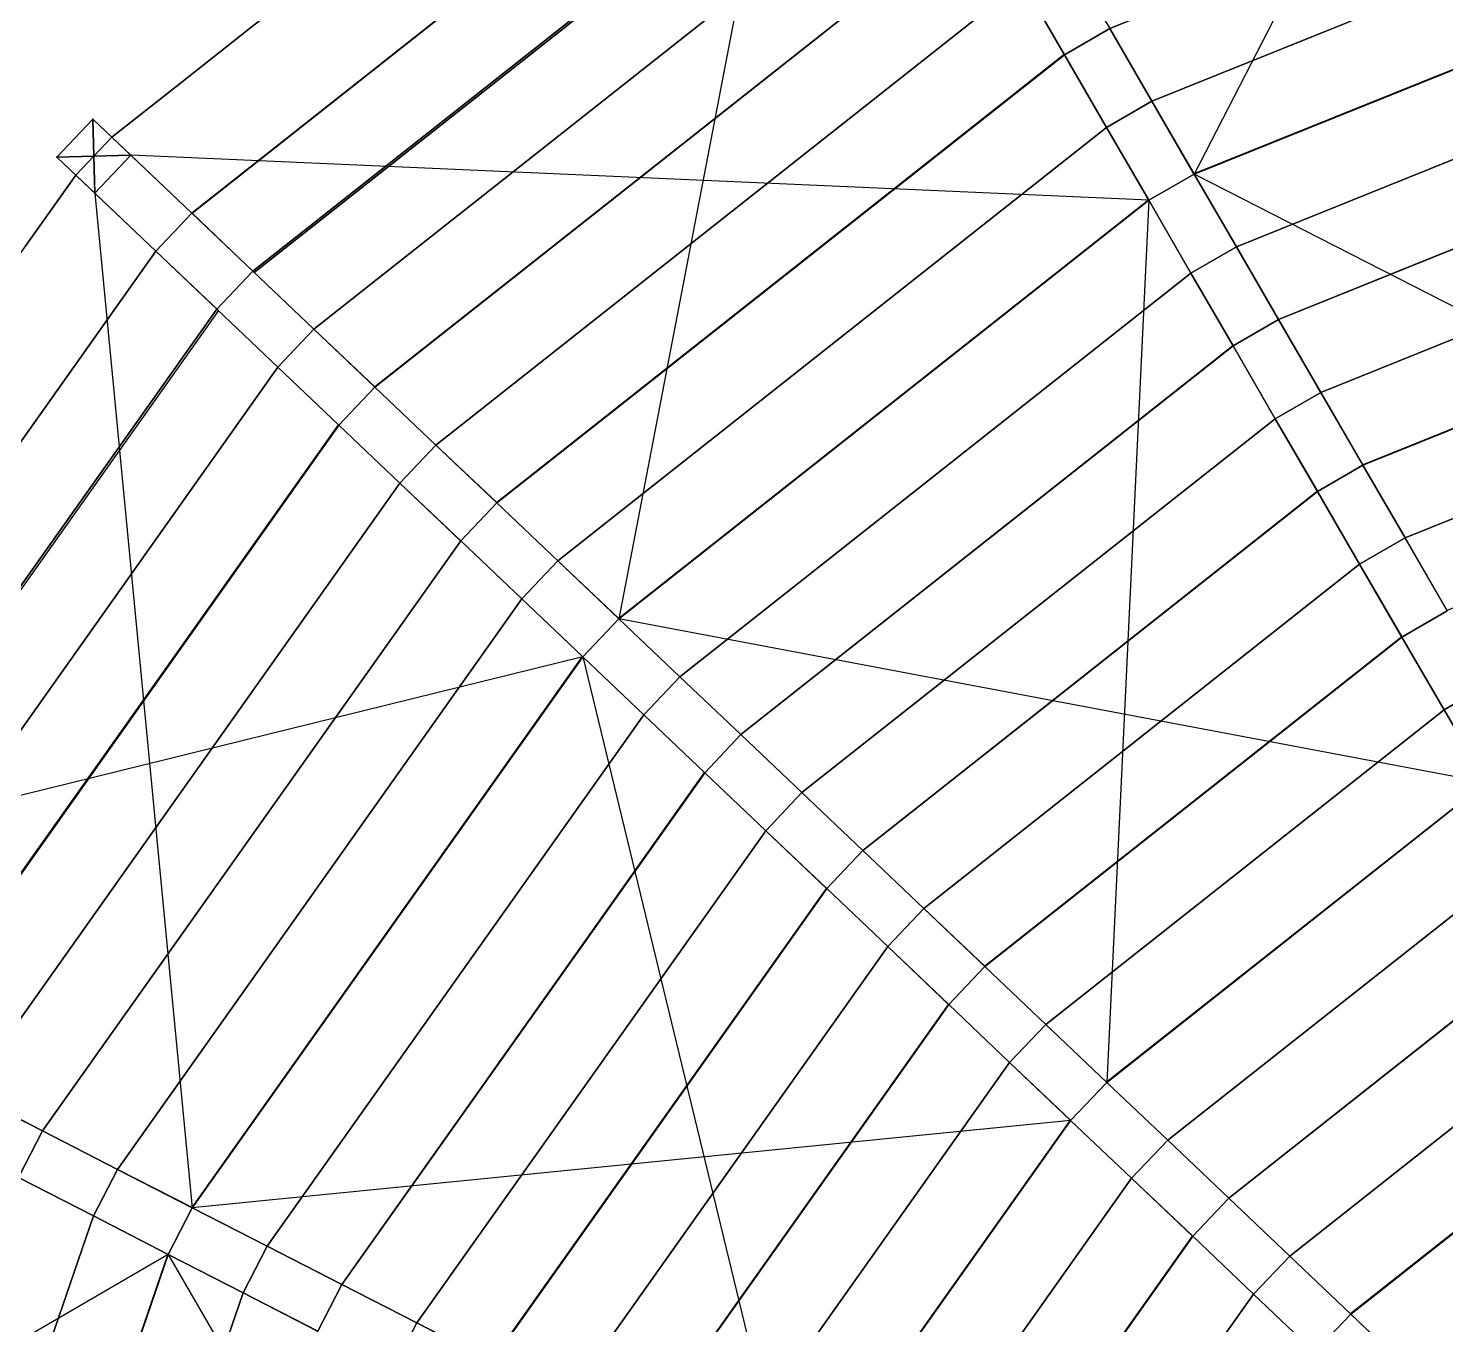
# Model space of a CAD drawing. Header units: millimetres. Extents: x -3890 to 2335, y 8273 to 14518.
# Drawn here: x -3088 to -1737, y 12417 to 13652 of the extents above; entities that cross this region are included whole.
import ezdxf

# ---------------------------------------------------------------- set-up
doc = ezdxf.new("R2010")
doc.units = ezdxf.units.MM
for name, color, linetype in [('FRAMES', 2, 'Continuous'), ('JOINTS', 2, 'Continuous'), ('SHELLS', 1, 'Continuous')]:
    doc.layers.add(name, color=color, linetype=linetype)

msp = doc.modelspace()

# ---------------------------------------------------------------- linework, layer by layer
at = {"layer": 'FRAMES'}
for p, q in [((-1532.4, 14375.9, 1200), (-1976.8, 13512.8, 1429.5)), ((-2341.7, 14042.4, 1200), (-2524.9, 13089.2, 1429.5)), ((-2261.3, 13903.8, 1383.1), (-2873.5, 13420.3, 1383.1)), ((-1418.1, 13908.8, 1497.8), (-2057.2, 13651.5, 1497.8)), ((-2180.8, 13765.1, 1442.3), (-2757.3, 13309.9, 1442.3)), ((-1380, 13753.1, 1549.5), (-1976.8, 13512.8, 1549.5)), ((-2097.4, 13720.8, 1350.5), (-2057.2, 13651.5, 1377.8)), ((-2097.4, 13720.8, 1470.5), (-2057.2, 13651.5, 1497.8)), ((-2097.4, 13720.8, 1470.5), (-2057.2, 13651.5, 1377.8)), ((-2877.2, 13651.1, 1320), (-2811.8, 13702.8, 1320)), ((-2811.8, 13702.8, 1200), (-2877.2, 13651.1, 1200)), ((-2811.8, 13702.8, 1320), (-2877.2, 13651.1, 1200)), ((-2140.6, 13695.8, 1350.5), (-2100.4, 13626.4, 1377.8)), ((-2140.6, 13695.8, 1470.5), (-2100.4, 13626.4, 1497.8)), ((-2100.4, 13626.4, 1377.8), (-2140.6, 13695.8, 1470.5)), ((-2942.5, 13599.5, 1320), (-2877.2, 13651.1, 1320)), ((-2877.2, 13651.1, 1200), (-2942.5, 13599.5, 1200)), ((-2877.2, 13651.1, 1200), (-2942.5, 13599.5, 1320)), ((-2877.2, 13651.1, 1320), (-2877.2, 13651.1, 1200)), ((-2057.2, 13651.5, 1377.8), (-2100.4, 13626.4, 1377.8)), ((-2100.4, 13626.4, 1497.8), (-2057.2, 13651.5, 1497.8)), ((-2057.2, 13651.5, 1377.8), (-2017, 13582.1, 1404.1)), ((-2057.2, 13651.5, 1497.8), (-2017, 13582.1, 1524.1)), ((-2057.2, 13651.5, 1497.8), (-2057.2, 13651.5, 1377.8)), ((-2057.2, 13651.5, 1377.8), (-2017, 13582.1, 1524.1)), ((-2100.4, 13626.4, 1497.8), (-2641.1, 13199.5, 1497.8)), ((-2100.4, 13626.4, 1377.8), (-2060.2, 13557.1, 1404.1)), ((-2100.4, 13626.4, 1497.8), (-2060.2, 13557.1, 1524.1)), ((-2100.4, 13626.4, 1377.8), (-2100.4, 13626.4, 1497.8)), ((-2060.2, 13557.1, 1524.1), (-2100.4, 13626.4, 1377.8)), ((-3007.9, 13547.9, 1320), (-2942.5, 13599.5, 1320)), ((-2942.5, 13599.5, 1200), (-3007.9, 13547.9, 1200)), ((-2942.5, 13599.5, 1320), (-3007.9, 13547.9, 1200)), ((-2942.5, 13599.5, 1320), (-2942.5, 13599.5, 1200)), ((-1341.9, 13597.4, 1597.7), (-1896.3, 13374.2, 1597.7)), ((-2017, 13582.1, 1404.1), (-2060.2, 13557.1, 1404.1)), ((-2060.2, 13557.1, 1524.1), (-2017, 13582.1, 1524.1)), ((-2017, 13582.1, 1404.1), (-1976.8, 13512.8, 1429.5)), ((-2017, 13582.1, 1524.1), (-1976.8, 13512.8, 1549.5)), ((-2017, 13582.1, 1524.1), (-2017, 13582.1, 1404.1)), ((-2017, 13582.1, 1524.1), (-1976.8, 13512.8, 1429.5)), ((-2931.7, 13475.5, 1352), (-3026, 13565.1, 1200)), ((-3007.9, 13547.9, 1200), (-3026, 13565.1, 1200)), ((-3026, 13565.1, 1200), (-3007.9, 13547.9, 1320)), ((-3007.9, 13547.9, 1320), (-3042.3, 13511.7, 1320)), ((-2989.8, 13530.7, 1200), (-3007.9, 13547.9, 1200)), ((-3007.9, 13547.9, 1320), (-2931.7, 13475.5, 1352)), ((-3007.9, 13547.9, 1200), (-3007.9, 13547.9, 1320)), ((-2060.2, 13557.1, 1404.1), (-2020, 13487.8, 1429.5)), ((-2060.2, 13557.1, 1524.1), (-2020, 13487.8, 1549.5)), ((-2060.2, 13557.1, 1404.1), (-2060.2, 13557.1, 1524.1)), ((-2020, 13487.8, 1429.5), (-2060.2, 13557.1, 1524.1)), ((-2966.1, 13439.3, 1352), (-3060.4, 13528.9, 1200)), ((-3042.3, 13511.7, 1200), (-3060.4, 13528.9, 1200)), ((-3060.4, 13528.9, 1200), (-3042.3, 13511.7, 1320)), ((-3025.1, 13529.8, 120), (-3025.1, 13529.8, 1200)), ((-2989.8, 13530.7, 1200), (-3024.2, 13494.5, 1200)), ((-2989.8, 13530.7, 1200), (-2931.7, 13475.5, 1232)), ((-2989.8, 13530.7, 1200), (-2931.7, 13475.5, 1352)), ((-2020, 13487.8, 1429.5), (-2989.8, 13530.7, 1200)), ((-3042.3, 13511.7, 1200), (-3090.5, 13443.7, 1200)), ((-3090.5, 13443.7, 1320), (-3042.3, 13511.7, 1320)), ((-3042.3, 13511.7, 1200), (-3090.5, 13443.7, 1320)), ((-3024.2, 13494.5, 1200), (-3042.3, 13511.7, 1200)), ((-3042.3, 13511.7, 1320), (-2966.1, 13439.3, 1352)), ((-3042.3, 13511.7, 1320), (-3042.3, 13511.7, 1200)), ((-1976.8, 13512.8, 1429.5), (-2020, 13487.8, 1429.5)), ((-2020, 13487.8, 1549.5), (-1976.8, 13512.8, 1549.5)), ((-1976.8, 13512.8, 1429.5), (-1936.5, 13443.5, 1454.1)), ((-1976.8, 13512.8, 1549.5), (-1936.5, 13443.5, 1574.1)), ((-1976.8, 13512.8, 1549.5), (-1976.8, 13512.8, 1429.5)), ((-1976.8, 13512.8, 1429.5), (-1936.5, 13443.5, 1574.1)), ((-1227.6, 13130.3, 1601.2), (-1976.8, 13512.8, 1429.5)), ((-3024.2, 13494.5, 1200), (-2966.1, 13439.3, 1232)), ((-3024.2, 13494.5, 1200), (-2966.1, 13439.3, 1352)), ((-3024.2, 13494.5, 1200), (-2931.4, 12528.1, 1429.5)), ((-2020, 13487.8, 1549.5), (-2524.9, 13089.2, 1549.5)), ((-2020, 13487.8, 1429.5), (-2059.9, 12647.6, 1601.2)), ((-2020, 13487.8, 1429.5), (-1979.8, 13418.5, 1454.1)), ((-2020, 13487.8, 1549.5), (-1979.8, 13418.5, 1574.1)), ((-2020, 13487.8, 1429.5), (-2020, 13487.8, 1549.5)), ((-1979.8, 13418.5, 1574.1), (-2020, 13487.8, 1429.5)), ((-2931.7, 13475.5, 1232), (-2966.1, 13439.3, 1232)), ((-2966.1, 13439.3, 1352), (-2931.7, 13475.5, 1352)), ((-2931.7, 13475.5, 1232), (-2873.5, 13420.3, 1263.1)), ((-2931.7, 13475.5, 1352), (-2873.5, 13420.3, 1383.1)), ((-2931.7, 13475.5, 1352), (-2931.7, 13475.5, 1232)), ((-2931.7, 13475.5, 1352), (-2873.5, 13420.3, 1263.1)), ((-2966.1, 13439.3, 1232), (-2908, 13384.1, 1263.1)), ((-2966.1, 13439.3, 1352), (-2908, 13384.1, 1383.1)), ((-2966.1, 13439.3, 1232), (-2966.1, 13439.3, 1352)), ((-2908, 13384.1, 1263.1), (-2966.1, 13439.3, 1352)), ((-1936.5, 13443.5, 1454.1), (-1979.8, 13418.5, 1454.1)), ((-1979.8, 13418.5, 1574.1), (-1936.5, 13443.5, 1574.1)), ((-1936.5, 13443.5, 1454.1), (-1896.3, 13374.2, 1477.7)), ((-1936.5, 13443.5, 1574.1), (-1896.3, 13374.2, 1597.7)), ((-1936.5, 13443.5, 1574.1), (-1936.5, 13443.5, 1454.1)), ((-1936.5, 13443.5, 1574.1), (-1896.3, 13374.2, 1477.7)), ((-1303.8, 13441.7, 1642.3), (-1815.9, 13235.5, 1642.3)), ((-2873.5, 13420.3, 1263.1), (-2908, 13384.1, 1263.1)), ((-2908, 13384.1, 1383.1), (-2873.5, 13420.3, 1383.1)), ((-2873.5, 13420.3, 1263.1), (-2815.4, 13365.1, 1293.2)), ((-2873.5, 13420.3, 1383.1), (-2815.4, 13365.1, 1413.2)), ((-2873.5, 13420.3, 1383.1), (-2873.5, 13420.3, 1263.1)), ((-2873.5, 13420.3, 1263.1), (-2815.4, 13365.1, 1413.2)), ((-1979.8, 13418.5, 1454.1), (-1939.6, 13349.1, 1477.7)), ((-1979.8, 13418.5, 1574.1), (-1939.6, 13349.1, 1597.7)), ((-1979.8, 13418.5, 1454.1), (-1979.8, 13418.5, 1574.1)), ((-1939.6, 13349.1, 1477.7), (-1979.8, 13418.5, 1574.1)), ((-2908, 13384.1, 1383.1), (-3359.2, 12747.7, 1383.1)), ((-2908, 13384.1, 1263.1), (-2849.9, 13328.9, 1293.2)), ((-2908, 13384.1, 1383.1), (-2849.9, 13328.9, 1413.2)), ((-2908, 13384.1, 1263.1), (-2908, 13384.1, 1383.1)), ((-2849.9, 13328.9, 1413.2), (-2908, 13384.1, 1263.1)), ((-1896.3, 13374.2, 1477.7), (-1939.6, 13349.1, 1477.7)), ((-1939.6, 13349.1, 1597.7), (-1896.3, 13374.2, 1597.7)), ((-1896.3, 13374.2, 1477.7), (-1856.1, 13304.8, 1500.4)), ((-1896.3, 13374.2, 1597.7), (-1856.1, 13304.8, 1620.4)), ((-1896.3, 13374.2, 1597.7), (-1896.3, 13374.2, 1477.7)), ((-1896.3, 13374.2, 1477.7), (-1856.1, 13304.8, 1620.4)), ((-2815.4, 13365.1, 1293.2), (-2849.9, 13328.9, 1293.2)), ((-2849.9, 13328.9, 1413.2), (-2815.4, 13365.1, 1413.2)), ((-2815.4, 13365.1, 1293.2), (-2757.3, 13309.9, 1322.3)), ((-2815.4, 13365.1, 1413.2), (-2757.3, 13309.9, 1442.3)), ((-2815.4, 13365.1, 1413.2), (-2815.4, 13365.1, 1293.2)), ((-2815.4, 13365.1, 1413.2), (-2757.3, 13309.9, 1322.3)), ((-1939.6, 13349.1, 1597.7), (-2408.6, 12978.8, 1597.7)), ((-1939.6, 13349.1, 1477.7), (-1899.4, 13279.8, 1500.4)), ((-1939.6, 13349.1, 1597.7), (-1899.4, 13279.8, 1620.4)), ((-1939.6, 13349.1, 1477.7), (-1939.6, 13349.1, 1597.7)), ((-1899.4, 13279.8, 1620.4), (-1939.6, 13349.1, 1477.7)), ((-2849.9, 13328.9, 1293.2), (-2791.7, 13273.7, 1322.3)), ((-2849.9, 13328.9, 1413.2), (-2791.7, 13273.7, 1442.3)), ((-2849.9, 13328.9, 1293.2), (-2849.9, 13328.9, 1413.2)), ((-2791.7, 13273.7, 1322.3), (-2849.9, 13328.9, 1413.2)), ((-2757.3, 13309.9, 1322.3), (-2791.7, 13273.7, 1322.3)), ((-2791.7, 13273.7, 1442.3), (-2757.3, 13309.9, 1442.3)), ((-2757.3, 13309.9, 1322.3), (-2699.2, 13254.7, 1350.5)), ((-2757.3, 13309.9, 1442.3), (-2699.2, 13254.7, 1470.5)), ((-2757.3, 13309.9, 1442.3), (-2757.3, 13309.9, 1322.3)), ((-2757.3, 13309.9, 1322.3), (-2699.2, 13254.7, 1470.5)), ((-1856.1, 13304.8, 1500.4), (-1899.4, 13279.8, 1500.4)), ((-1899.4, 13279.8, 1620.4), (-1856.1, 13304.8, 1620.4)), ((-1856.1, 13304.8, 1500.4), (-1815.9, 13235.5, 1522.3)), ((-1856.1, 13304.8, 1620.4), (-1815.9, 13235.5, 1642.3)), ((-1856.1, 13304.8, 1620.4), (-1856.1, 13304.8, 1500.4)), ((-1856.1, 13304.8, 1620.4), (-1815.9, 13235.5, 1522.3)), ((-1899.4, 13279.8, 1500.4), (-1859.2, 13210.5, 1522.3)), ((-1899.4, 13279.8, 1620.4), (-1859.2, 13210.5, 1642.3)), ((-1899.4, 13279.8, 1500.4), (-1899.4, 13279.8, 1620.4)), ((-1859.2, 13210.5, 1522.3), (-1899.4, 13279.8, 1620.4)), ((-2791.7, 13273.7, 1442.3), (-3216.6, 12674.5, 1442.3)), ((-2791.7, 13273.7, 1322.3), (-2733.6, 13218.5, 1350.5)), ((-2791.7, 13273.7, 1442.3), (-2733.6, 13218.5, 1470.5)), ((-2791.7, 13273.7, 1322.3), (-2791.7, 13273.7, 1442.3)), ((-2733.6, 13218.5, 1470.5), (-2791.7, 13273.7, 1322.3)), ((-2699.2, 13254.7, 1350.5), (-2733.6, 13218.5, 1350.5)), ((-2733.6, 13218.5, 1470.5), (-2699.2, 13254.7, 1470.5)), ((-2699.2, 13254.7, 1350.5), (-2641.1, 13199.5, 1377.8)), ((-2699.2, 13254.7, 1470.5), (-2641.1, 13199.5, 1497.8)), ((-2699.2, 13254.7, 1470.5), (-2699.2, 13254.7, 1350.5)), ((-2699.2, 13254.7, 1470.5), (-2641.1, 13199.5, 1377.8)), ((-1815.9, 13235.5, 1522.3), (-1859.2, 13210.5, 1522.3)), ((-1859.2, 13210.5, 1642.3), (-1815.9, 13235.5, 1642.3)), ((-1815.9, 13235.5, 1522.3), (-1775.7, 13166.2, 1543.3)), ((-1815.9, 13235.5, 1642.3), (-1775.7, 13166.2, 1663.3)), ((-1815.9, 13235.5, 1642.3), (-1815.9, 13235.5, 1522.3)), ((-1815.9, 13235.5, 1522.3), (-1775.7, 13166.2, 1663.3)), ((-2733.6, 13218.5, 1350.5), (-2675.5, 13163.3, 1377.8)), ((-2733.6, 13218.5, 1470.5), (-2675.5, 13163.3, 1497.8)), ((-2733.6, 13218.5, 1350.5), (-2733.6, 13218.5, 1470.5)), ((-2675.5, 13163.3, 1377.8), (-2733.6, 13218.5, 1470.5)), ((-1859.2, 13210.5, 1642.3), (-2292.4, 12868.4, 1642.3)), ((-1859.2, 13210.5, 1522.3), (-1819, 13141.1, 1543.3)), ((-1859.2, 13210.5, 1642.3), (-1819, 13141.1, 1663.3)), ((-1859.2, 13210.5, 1522.3), (-1859.2, 13210.5, 1642.3)), ((-1819, 13141.1, 1663.3), (-1859.2, 13210.5, 1522.3)), ((-2641.1, 13199.5, 1377.8), (-2675.5, 13163.3, 1377.8)), ((-2675.5, 13163.3, 1497.8), (-2641.1, 13199.5, 1497.8)), ((-2641.1, 13199.5, 1377.8), (-2583, 13144.4, 1404.1)), ((-2641.1, 13199.5, 1497.8), (-2583, 13144.4, 1524.1)), ((-2641.1, 13199.5, 1497.8), (-2641.1, 13199.5, 1377.8)), ((-2641.1, 13199.5, 1377.8), (-2583, 13144.4, 1524.1)), ((-2675.5, 13163.3, 1497.8), (-3074, 12601.3, 1497.8)), ((-2675.5, 13163.3, 1377.8), (-2617.4, 13108.1, 1404.1)), ((-2675.5, 13163.3, 1497.8), (-2617.4, 13108.1, 1524.1)), ((-2675.5, 13163.3, 1377.8), (-2675.5, 13163.3, 1497.8)), ((-2617.4, 13108.1, 1524.1), (-2675.5, 13163.3, 1377.8)), ((-1775.7, 13166.2, 1543.3), (-1819, 13141.1, 1543.3)), ((-1819, 13141.1, 1663.3), (-1775.7, 13166.2, 1663.3)), ((-1775.7, 13166.2, 1543.3), (-1735.5, 13096.8, 1563.5)), ((-1775.7, 13166.2, 1663.3), (-1735.5, 13096.8, 1683.5)), ((-1775.7, 13166.2, 1663.3), (-1775.7, 13166.2, 1543.3)), ((-1775.7, 13166.2, 1663.3), (-1735.5, 13096.8, 1563.5)), ((-2583, 13144.4, 1404.1), (-2617.4, 13108.1, 1404.1)), ((-2617.4, 13108.1, 1524.1), (-2583, 13144.4, 1524.1)), ((-2583, 13144.4, 1404.1), (-2524.9, 13089.2, 1429.5)), ((-2583, 13144.4, 1524.1), (-2524.9, 13089.2, 1549.5)), ((-2583, 13144.4, 1524.1), (-2583, 13144.4, 1404.1)), ((-2583, 13144.4, 1524.1), (-2524.9, 13089.2, 1429.5)), ((-1819, 13141.1, 1543.3), (-1778.7, 13071.8, 1563.5)), ((-1819, 13141.1, 1663.3), (-1778.7, 13071.8, 1683.5)), ((-1819, 13141.1, 1543.3), (-1819, 13141.1, 1663.3)), ((-1778.7, 13071.8, 1563.5), (-1819, 13141.1, 1663.3)), ((-2617.4, 13108.1, 1404.1), (-2559.3, 13052.9, 1429.5)), ((-2617.4, 13108.1, 1524.1), (-2559.3, 13052.9, 1549.5)), ((-2617.4, 13108.1, 1404.1), (-2617.4, 13108.1, 1524.1)), ((-2559.3, 13052.9, 1429.5), (-2617.4, 13108.1, 1524.1)), ((-2524.9, 13089.2, 1429.5), (-2559.3, 13052.9, 1429.5)), ((-2559.3, 13052.9, 1549.5), (-2524.9, 13089.2, 1549.5)), ((-2524.9, 13089.2, 1429.5), (-2466.7, 13034, 1454.1)), ((-2524.9, 13089.2, 1549.5), (-2466.7, 13034, 1574.1)), ((-2524.9, 13089.2, 1549.5), (-2524.9, 13089.2, 1429.5)), ((-2524.9, 13089.2, 1429.5), (-2466.7, 13034, 1574.1)), ((-1698.3, 12933.1, 1601.2), (-2524.9, 13089.2, 1429.5)), ((-1735.5, 13096.8, 1563.5), (-1778.7, 13071.8, 1563.5)), ((-1778.7, 13071.8, 1683.5), (-1735.5, 13096.8, 1683.5)), ((-1778.7, 13071.8, 1683.5), (-2176.2, 12758, 1683.5)), ((-1778.7, 13071.8, 1563.5), (-1738.5, 13002.5, 1582.7)), ((-1778.7, 13071.8, 1683.5), (-1738.5, 13002.5, 1702.7)), ((-1778.7, 13071.8, 1563.5), (-1778.7, 13071.8, 1683.5)), ((-1738.5, 13002.5, 1702.7), (-1778.7, 13071.8, 1563.5)), ((-2559.3, 13052.9, 1429.5), (-3501.8, 12820.8, 1200)), ((-2559.3, 13052.9, 1549.5), (-2931.4, 12528.1, 1549.5)), ((-2559.3, 13052.9, 1429.5), (-2501.2, 12997.7, 1454.1)), ((-2559.3, 13052.9, 1549.5), (-2501.2, 12997.7, 1574.1)), ((-2559.3, 13052.9, 1429.5), (-2559.3, 13052.9, 1549.5)), ((-2501.2, 12997.7, 1574.1), (-2559.3, 13052.9, 1429.5)), ((-2559.3, 13052.9, 1429.5), (-2360.9, 12235.5, 1601.2)), ((-2466.7, 13034, 1454.1), (-2501.2, 12997.7, 1454.1)), ((-2501.2, 12997.7, 1574.1), (-2466.7, 13034, 1574.1)), ((-2466.7, 13034, 1454.1), (-2408.6, 12978.8, 1477.7)), ((-2466.7, 13034, 1574.1), (-2408.6, 12978.8, 1597.7)), ((-2466.7, 13034, 1574.1), (-2466.7, 13034, 1454.1)), ((-2466.7, 13034, 1574.1), (-2408.6, 12978.8, 1477.7)), ((-1695.3, 13027.5, 1582.7), (-1738.5, 13002.5, 1582.7)), ((-1738.5, 13002.5, 1702.7), (-1695.3, 13027.5, 1702.7)), ((-2501.2, 12997.7, 1454.1), (-2443.1, 12942.5, 1477.7)), ((-2501.2, 12997.7, 1574.1), (-2443.1, 12942.5, 1597.7)), ((-2501.2, 12997.7, 1454.1), (-2501.2, 12997.7, 1574.1)), ((-2443.1, 12942.5, 1477.7), (-2501.2, 12997.7, 1574.1)), ((-1738.5, 13002.5, 1582.7), (-1698.3, 12933.1, 1601.2)), ((-1738.5, 13002.5, 1702.7), (-1698.3, 12933.1, 1721.2)), ((-1738.5, 13002.5, 1582.7), (-1738.5, 13002.5, 1702.7)), ((-1698.3, 12933.1, 1601.2), (-1738.5, 13002.5, 1702.7)), ((-2408.6, 12978.8, 1477.7), (-2443.1, 12942.5, 1477.7)), ((-2443.1, 12942.5, 1597.7), (-2408.6, 12978.8, 1597.7)), ((-2408.6, 12978.8, 1477.7), (-2350.5, 12923.6, 1500.4)), ((-2408.6, 12978.8, 1597.7), (-2350.5, 12923.6, 1620.4)), ((-2408.6, 12978.8, 1597.7), (-2408.6, 12978.8, 1477.7)), ((-2408.6, 12978.8, 1477.7), (-2350.5, 12923.6, 1620.4)), ((-2443.1, 12942.5, 1597.7), (-2788.7, 12455, 1597.7)), ((-2443.1, 12942.5, 1477.7), (-2384.9, 12887.3, 1500.4)), ((-2443.1, 12942.5, 1597.7), (-2384.9, 12887.3, 1620.4)), ((-2443.1, 12942.5, 1477.7), (-2443.1, 12942.5, 1597.7)), ((-2384.9, 12887.3, 1620.4), (-2443.1, 12942.5, 1477.7)), ((-1698.3, 12933.1, 1721.2), (-2059.9, 12647.6, 1721.2)), ((-2350.5, 12923.6, 1500.4), (-2384.9, 12887.3, 1500.4)), ((-2384.9, 12887.3, 1620.4), (-2350.5, 12923.6, 1620.4)), ((-2350.5, 12923.6, 1500.4), (-2292.4, 12868.4, 1522.3)), ((-2350.5, 12923.6, 1620.4), (-2292.4, 12868.4, 1642.3)), ((-2350.5, 12923.6, 1620.4), (-2350.5, 12923.6, 1500.4)), ((-2350.5, 12923.6, 1620.4), (-2292.4, 12868.4, 1522.3)), ((-2384.9, 12887.3, 1500.4), (-2326.8, 12832.1, 1522.3)), ((-2384.9, 12887.3, 1620.4), (-2326.8, 12832.1, 1642.3)), ((-2384.9, 12887.3, 1500.4), (-2384.9, 12887.3, 1620.4)), ((-2326.8, 12832.1, 1522.3), (-2384.9, 12887.3, 1620.4)), ((-2292.4, 12868.4, 1522.3), (-2326.8, 12832.1, 1522.3)), ((-2326.8, 12832.1, 1642.3), (-2292.4, 12868.4, 1642.3)), ((-2292.4, 12868.4, 1522.3), (-2234.3, 12813.2, 1543.3)), ((-2292.4, 12868.4, 1642.3), (-2234.3, 12813.2, 1663.3)), ((-2292.4, 12868.4, 1642.3), (-2292.4, 12868.4, 1522.3)), ((-2292.4, 12868.4, 1522.3), (-2234.3, 12813.2, 1663.3)), ((-2326.8, 12832.1, 1642.3), (-2646.1, 12381.8, 1642.3)), ((-2326.8, 12832.1, 1522.3), (-2268.7, 12776.9, 1543.3)), ((-2326.8, 12832.1, 1642.3), (-2268.7, 12776.9, 1663.3)), ((-2326.8, 12832.1, 1522.3), (-2326.8, 12832.1, 1642.3)), ((-2268.7, 12776.9, 1663.3), (-2326.8, 12832.1, 1522.3)), ((-2234.3, 12813.2, 1543.3), (-2268.7, 12776.9, 1543.3)), ((-2268.7, 12776.9, 1663.3), (-2234.3, 12813.2, 1663.3)), ((-2234.3, 12813.2, 1543.3), (-2176.2, 12758, 1563.5)), ((-2234.3, 12813.2, 1663.3), (-2176.2, 12758, 1683.5)), ((-2234.3, 12813.2, 1663.3), (-2234.3, 12813.2, 1543.3)), ((-2234.3, 12813.2, 1663.3), (-2176.2, 12758, 1563.5)), ((-1617.9, 12794.5, 1755.5), (-1943.7, 12537.2, 1755.5)), ((-2268.7, 12776.9, 1543.3), (-2210.6, 12721.7, 1563.5)), ((-2268.7, 12776.9, 1663.3), (-2210.6, 12721.7, 1683.5)), ((-2268.7, 12776.9, 1543.3), (-2268.7, 12776.9, 1663.3)), ((-2210.6, 12721.7, 1563.5), (-2268.7, 12776.9, 1663.3)), ((-2176.2, 12758, 1563.5), (-2210.6, 12721.7, 1563.5)), ((-2210.6, 12721.7, 1683.5), (-2176.2, 12758, 1683.5)), ((-2176.2, 12758, 1563.5), (-2118.1, 12702.8, 1582.7)), ((-2176.2, 12758, 1683.5), (-2118.1, 12702.8, 1702.7)), ((-2176.2, 12758, 1683.5), (-2176.2, 12758, 1563.5)), ((-2176.2, 12758, 1563.5), (-2118.1, 12702.8, 1702.7)), ((-2210.6, 12721.7, 1683.5), (-2503.5, 12308.6, 1683.5)), ((-2210.6, 12721.7, 1563.5), (-2152.5, 12666.6, 1582.7)), ((-2210.6, 12721.7, 1683.5), (-2152.5, 12666.6, 1702.7)), ((-2210.6, 12721.7, 1563.5), (-2210.6, 12721.7, 1683.5)), ((-2152.5, 12666.6, 1702.7), (-2210.6, 12721.7, 1563.5)), ((-2118.1, 12702.8, 1582.7), (-2152.5, 12666.6, 1582.7)), ((-2152.5, 12666.6, 1702.7), (-2118.1, 12702.8, 1702.7)), ((-2118.1, 12702.8, 1582.7), (-2059.9, 12647.6, 1601.2)), ((-2118.1, 12702.8, 1702.7), (-2059.9, 12647.6, 1721.2)), ((-2118.1, 12702.8, 1702.7), (-2118.1, 12702.8, 1582.7)), ((-2118.1, 12702.8, 1702.7), (-2059.9, 12647.6, 1601.2)), ((-2152.5, 12666.6, 1582.7), (-2094.4, 12611.4, 1601.2)), ((-2152.5, 12666.6, 1702.7), (-2094.4, 12611.4, 1721.2)), ((-2152.5, 12666.6, 1582.7), (-2152.5, 12666.6, 1702.7)), ((-2094.4, 12611.4, 1601.2), (-2152.5, 12666.6, 1702.7)), ((-1537.5, 12655.8, 1786.5), (-1827.5, 12426.8, 1786.5)), ((-2059.9, 12647.6, 1601.2), (-2094.4, 12611.4, 1601.2)), ((-2094.4, 12611.4, 1721.2), (-2059.9, 12647.6, 1721.2)), ((-2059.9, 12647.6, 1601.2), (-2001.8, 12592.4, 1618.7)), ((-2059.9, 12647.6, 1721.2), (-2001.8, 12592.4, 1738.7)), ((-2059.9, 12647.6, 1721.2), (-2059.9, 12647.6, 1601.2)), ((-2059.9, 12647.6, 1601.2), (-2001.8, 12592.4, 1738.7)), ((-3145.3, 12637.9, 1350.5), (-3074, 12601.3, 1377.8)), ((-3145.3, 12637.9, 1470.5), (-3074, 12601.3, 1497.8)), ((-3145.3, 12637.9, 1470.5), (-3074, 12601.3, 1377.8)), ((-3074, 12601.3, 1377.8), (-3096.9, 12556.9, 1377.8)), ((-3096.9, 12556.9, 1497.8), (-3074, 12601.3, 1497.8)), ((-3074, 12601.3, 1377.8), (-3002.7, 12564.7, 1404.1)), ((-3074, 12601.3, 1497.8), (-3002.7, 12564.7, 1524.1)), ((-3074, 12601.3, 1497.8), (-3074, 12601.3, 1377.8)), ((-3074, 12601.3, 1377.8), (-3002.7, 12564.7, 1524.1)), ((-2094.4, 12611.4, 1601.2), (-2931.4, 12528.1, 1429.5)), ((-2094.4, 12611.4, 1721.2), (-2360.9, 12235.5, 1721.2)), ((-2094.4, 12611.4, 1601.2), (-2036.3, 12556.2, 1618.7)), ((-2094.4, 12611.4, 1721.2), (-2036.3, 12556.2, 1738.7)), ((-2094.4, 12611.4, 1601.2), (-2094.4, 12611.4, 1721.2)), ((-2036.3, 12556.2, 1738.7), (-2094.4, 12611.4, 1601.2)), ((-2001.8, 12592.4, 1618.7), (-2036.3, 12556.2, 1618.7)), ((-2036.3, 12556.2, 1738.7), (-2001.8, 12592.4, 1738.7)), ((-2001.8, 12592.4, 1618.7), (-1943.7, 12537.2, 1635.5)), ((-2001.8, 12592.4, 1738.7), (-1943.7, 12537.2, 1755.5)), ((-2001.8, 12592.4, 1738.7), (-2001.8, 12592.4, 1618.7)), ((-2001.8, 12592.4, 1738.7), (-1943.7, 12537.2, 1635.5)), ((-3002.7, 12564.7, 1404.1), (-3025.5, 12520.3, 1404.1)), ((-3025.5, 12520.3, 1524.1), (-3002.7, 12564.7, 1524.1)), ((-3002.7, 12564.7, 1404.1), (-2931.4, 12528.1, 1429.5)), ((-3002.7, 12564.7, 1524.1), (-2931.4, 12528.1, 1549.5)), ((-3002.7, 12564.7, 1524.1), (-3002.7, 12564.7, 1404.1)), ((-3002.7, 12564.7, 1524.1), (-2931.4, 12528.1, 1429.5)), ((-3096.9, 12556.9, 1377.8), (-3025.5, 12520.3, 1404.1)), ((-3096.9, 12556.9, 1497.8), (-3025.5, 12520.3, 1524.1)), ((-3025.5, 12520.3, 1524.1), (-3096.9, 12556.9, 1377.8)), ((-2036.3, 12556.2, 1618.7), (-1978.1, 12501, 1635.5)), ((-2036.3, 12556.2, 1738.7), (-1978.1, 12501, 1755.5)), ((-2036.3, 12556.2, 1618.7), (-2036.3, 12556.2, 1738.7)), ((-1978.1, 12501, 1635.5), (-2036.3, 12556.2, 1738.7)), ((-1943.7, 12537.2, 1635.5), (-1978.1, 12501, 1635.5)), ((-1978.1, 12501, 1755.5), (-1943.7, 12537.2, 1755.5)), ((-1943.7, 12537.2, 1635.5), (-1885.6, 12482, 1651.4)), ((-1943.7, 12537.2, 1755.5), (-1885.6, 12482, 1771.4)), ((-1943.7, 12537.2, 1755.5), (-1943.7, 12537.2, 1635.5)), ((-1943.7, 12537.2, 1635.5), (-1885.6, 12482, 1771.4)), ((-3025.5, 12520.3, 1404.1), (-2954.2, 12483.7, 1429.5)), ((-3025.5, 12520.3, 1524.1), (-2954.2, 12483.7, 1549.5)), ((-3025.5, 12520.3, 1404.1), (-3025.5, 12520.3, 1524.1)), ((-2954.2, 12483.7, 1429.5), (-3025.5, 12520.3, 1524.1)), ((-2931.4, 12528.1, 1429.5), (-2954.2, 12483.7, 1429.5)), ((-2954.2, 12483.7, 1549.5), (-2931.4, 12528.1, 1549.5)), ((-2931.4, 12528.1, 1429.5), (-2860.1, 12491.6, 1454.1)), ((-2931.4, 12528.1, 1549.5), (-2860.1, 12491.6, 1574.1)), ((-2931.4, 12528.1, 1549.5), (-2931.4, 12528.1, 1429.5)), ((-2931.4, 12528.1, 1429.5), (-2860.1, 12491.6, 1574.1)), ((-1978.1, 12501, 1755.5), (-2218.3, 12162.3, 1755.5)), ((-1978.1, 12501, 1635.5), (-1920, 12445.8, 1651.4)), ((-1978.1, 12501, 1755.5), (-1920, 12445.8, 1771.4)), ((-1978.1, 12501, 1635.5), (-1978.1, 12501, 1755.5)), ((-1920, 12445.8, 1771.4), (-1978.1, 12501, 1635.5)), ((-2954.2, 12483.7, 1429.5), (-3793.2, 11995.5, 1200)), ((-2954.2, 12483.7, 1549.5), (-3163.3, 11875.4, 1549.5)), ((-2954.2, 12483.7, 1429.5), (-2882.9, 12447.1, 1454.1)), ((-2954.2, 12483.7, 1549.5), (-2882.9, 12447.1, 1574.1)), ((-2954.2, 12483.7, 1429.5), (-2954.2, 12483.7, 1549.5)), ((-2882.9, 12447.1, 1574.1), (-2954.2, 12483.7, 1429.5)), ((-2954.2, 12483.7, 1429.5), (-2533.5, 11755.3, 1601.2)), ((-2860.1, 12491.6, 1454.1), (-2882.9, 12447.1, 1454.1)), ((-2882.9, 12447.1, 1574.1), (-2860.1, 12491.6, 1574.1)), ((-2860.1, 12491.6, 1454.1), (-2788.7, 12455, 1477.7)), ((-2860.1, 12491.6, 1574.1), (-2788.7, 12455, 1597.7)), ((-2860.1, 12491.6, 1574.1), (-2860.1, 12491.6, 1454.1)), ((-2860.1, 12491.6, 1574.1), (-2788.7, 12455, 1477.7)), ((-1885.6, 12482, 1651.4), (-1920, 12445.8, 1651.4)), ((-1920, 12445.8, 1771.4), (-1885.6, 12482, 1771.4)), ((-1885.6, 12482, 1651.4), (-1827.5, 12426.8, 1666.5)), ((-1885.6, 12482, 1771.4), (-1827.5, 12426.8, 1786.5)), ((-1885.6, 12482, 1771.4), (-1885.6, 12482, 1651.4)), ((-1885.6, 12482, 1771.4), (-1827.5, 12426.8, 1666.5)), ((-2788.7, 12455, 1477.7), (-2811.6, 12410.6, 1477.7)), ((-2811.6, 12410.6, 1597.7), (-2788.7, 12455, 1597.7)), ((-2788.7, 12455, 1477.7), (-2717.4, 12418.4, 1500.4)), ((-2788.7, 12455, 1597.7), (-2717.4, 12418.4, 1620.4)), ((-2788.7, 12455, 1597.7), (-2788.7, 12455, 1477.7)), ((-2788.7, 12455, 1477.7), (-2717.4, 12418.4, 1620.4)), ((-2882.9, 12447.1, 1454.1), (-2811.6, 12410.6, 1477.7)), ((-2882.9, 12447.1, 1574.1), (-2811.6, 12410.6, 1597.7)), ((-2882.9, 12447.1, 1454.1), (-2882.9, 12447.1, 1574.1)), ((-2811.6, 12410.6, 1477.7), (-2882.9, 12447.1, 1574.1)), ((-1920, 12445.8, 1651.4), (-1861.9, 12390.6, 1666.5)), ((-1920, 12445.8, 1771.4), (-1861.9, 12390.6, 1786.5)), ((-1920, 12445.8, 1651.4), (-1920, 12445.8, 1771.4)), ((-1861.9, 12390.6, 1666.5), (-1920, 12445.8, 1771.4)), ((-1827.5, 12426.8, 1666.5), (-1861.9, 12390.6, 1666.5)), ((-1861.9, 12390.6, 1786.5), (-1827.5, 12426.8, 1786.5)), ((-1827.5, 12426.8, 1666.5), (-1769.4, 12371.6, 1680.7)), ((-1827.5, 12426.8, 1786.5), (-1769.4, 12371.6, 1800.7)), ((-1827.5, 12426.8, 1786.5), (-1827.5, 12426.8, 1666.5)), ((-1827.5, 12426.8, 1666.5), (-1769.4, 12371.6, 1800.7)), ((-2717.4, 12418.4, 1500.4), (-2740.3, 12374, 1500.4)), ((-2740.3, 12374, 1620.4), (-2717.4, 12418.4, 1620.4)), ((-2717.4, 12418.4, 1500.4), (-2646.1, 12381.8, 1522.3)), ((-2717.4, 12418.4, 1620.4), (-2646.1, 12381.8, 1642.3)), ((-2717.4, 12418.4, 1620.4), (-2717.4, 12418.4, 1500.4)), ((-2717.4, 12418.4, 1620.4), (-2646.1, 12381.8, 1522.3))]:
    msp.add_line(p, q, dxfattribs=at)
at = {"layer": 'JOINTS'}
for p in [(-2877.2, 13651.1, 1320), (-2877.2, 13651.1, 1200), (-2057.2, 13651.5, 1377.8), (-2057.2, 13651.5, 1497.8), (-2100.4, 13626.4, 1377.8), (-2100.4, 13626.4, 1497.8), (-2942.5, 13599.5, 1320), (-2942.5, 13599.5, 1200), (-2017, 13582.1, 1404.1), (-2017, 13582.1, 1524.1), (-3026, 13565.1, 1200), (-3007.9, 13547.9, 1200), (-3007.9, 13547.9, 1320), (-2060.2, 13557.1, 1404.1), (-2060.2, 13557.1, 1524.1), (-3060.4, 13528.9, 1200), (-3025.1, 13529.8, 1200), (-3025.1, 13529.8, 120), (-2989.8, 13530.7, 1200), (-3042.3, 13511.7, 1200), (-3042.3, 13511.7, 1320), (-1976.8, 13512.8, 1429.5), (-1976.8, 13512.8, 1549.5), (-3024.2, 13494.5, 1200), (-2020, 13487.8, 1429.5), (-2020, 13487.8, 1549.5), (-2931.7, 13475.5, 1232), (-2931.7, 13475.5, 1352), (-2966.1, 13439.3, 1232), (-2966.1, 13439.3, 1352), (-1936.5, 13443.5, 1454.1), (-1936.5, 13443.5, 1574.1), (-2873.5, 13420.3, 1263.1), (-2873.5, 13420.3, 1383.1), (-1979.8, 13418.5, 1454.1), (-1979.8, 13418.5, 1574.1), (-2908, 13384.1, 1263.1), (-2908, 13384.1, 1383.1), (-1896.3, 13374.2, 1477.7), (-1896.3, 13374.2, 1597.7), (-2815.4, 13365.1, 1293.2), (-2815.4, 13365.1, 1413.2), (-1939.6, 13349.1, 1477.7), (-1939.6, 13349.1, 1597.7), (-2849.9, 13328.9, 1293.2), (-2849.9, 13328.9, 1413.2), (-2757.3, 13309.9, 1322.3), (-2757.3, 13309.9, 1442.3), (-1856.1, 13304.8, 1500.4), (-1856.1, 13304.8, 1620.4), (-1899.4, 13279.8, 1500.4), (-1899.4, 13279.8, 1620.4), (-2791.7, 13273.7, 1322.3), (-2791.7, 13273.7, 1442.3), (-2699.2, 13254.7, 1350.5), (-2699.2, 13254.7, 1470.5), (-1815.9, 13235.5, 1522.3), (-1815.9, 13235.5, 1642.3), (-2733.6, 13218.5, 1350.5), (-2733.6, 13218.5, 1470.5), (-1859.2, 13210.5, 1522.3), (-1859.2, 13210.5, 1642.3), (-2641.1, 13199.5, 1377.8), (-2641.1, 13199.5, 1497.8), (-2675.5, 13163.3, 1377.8), (-2675.5, 13163.3, 1497.8), (-1775.7, 13166.2, 1543.3), (-1775.7, 13166.2, 1663.3), (-2583, 13144.4, 1404.1), (-2583, 13144.4, 1524.1), (-1819, 13141.1, 1543.3), (-1819, 13141.1, 1663.3), (-2617.4, 13108.1, 1404.1), (-2617.4, 13108.1, 1524.1), (-2524.9, 13089.2, 1429.5), (-2524.9, 13089.2, 1549.5), (-1778.7, 13071.8, 1563.5), (-1778.7, 13071.8, 1683.5), (-2559.3, 13052.9, 1429.5), (-2559.3, 13052.9, 1549.5), (-2466.7, 13034, 1454.1), (-2466.7, 13034, 1574.1), (-2501.2, 12997.7, 1454.1), (-2501.2, 12997.7, 1574.1), (-1738.5, 13002.5, 1582.7), (-1738.5, 13002.5, 1702.7), (-2408.6, 12978.8, 1477.7), (-2408.6, 12978.8, 1597.7), (-2443.1, 12942.5, 1477.7), (-2443.1, 12942.5, 1597.7), (-2350.5, 12923.6, 1500.4), (-2350.5, 12923.6, 1620.4), (-2384.9, 12887.3, 1500.4), (-2384.9, 12887.3, 1620.4), (-2292.4, 12868.4, 1522.3), (-2292.4, 12868.4, 1642.3), (-2326.8, 12832.1, 1522.3), (-2326.8, 12832.1, 1642.3), (-2234.3, 12813.2, 1543.3), (-2234.3, 12813.2, 1663.3), (-2268.7, 12776.9, 1543.3), (-2268.7, 12776.9, 1663.3), (-2176.2, 12758, 1563.5), (-2176.2, 12758, 1683.5), (-2210.6, 12721.7, 1563.5), (-2210.6, 12721.7, 1683.5), (-2118.1, 12702.8, 1582.7), (-2118.1, 12702.8, 1702.7), (-2152.5, 12666.6, 1582.7), (-2152.5, 12666.6, 1702.7), (-2059.9, 12647.6, 1601.2), (-2059.9, 12647.6, 1721.2), (-3074, 12601.3, 1377.8), (-3074, 12601.3, 1497.8), (-2094.4, 12611.4, 1601.2), (-2094.4, 12611.4, 1721.2), (-2001.8, 12592.4, 1618.7), (-2001.8, 12592.4, 1738.7), (-3002.7, 12564.7, 1404.1), (-3002.7, 12564.7, 1524.1), (-2036.3, 12556.2, 1618.7), (-2036.3, 12556.2, 1738.7), (-1943.7, 12537.2, 1635.5), (-1943.7, 12537.2, 1755.5), (-3025.5, 12520.3, 1404.1), (-3025.5, 12520.3, 1524.1), (-2931.4, 12528.1, 1429.5), (-2931.4, 12528.1, 1549.5), (-1978.1, 12501, 1635.5), (-1978.1, 12501, 1755.5), (-2954.2, 12483.7, 1429.5), (-2954.2, 12483.7, 1549.5), (-2860.1, 12491.6, 1454.1), (-2860.1, 12491.6, 1574.1), (-1885.6, 12482, 1651.4), (-1885.6, 12482, 1771.4), (-2788.7, 12455, 1477.7), (-2788.7, 12455, 1597.7), (-2882.9, 12447.1, 1454.1), (-2882.9, 12447.1, 1574.1), (-1920, 12445.8, 1651.4), (-1920, 12445.8, 1771.4), (-1827.5, 12426.8, 1666.5), (-1827.5, 12426.8, 1786.5), (-2717.4, 12418.4, 1500.4), (-2717.4, 12418.4, 1620.4)]:
    msp.add_point(p, dxfattribs=at)
at = {"layer": 'SHELLS'}
for points in [[(-2354.2, 14064.1, 1320), (-2301.5, 13973.1, 1352), (-2931.7, 13475.5, 1352), (-3007.9, 13547.9, 1320)], [(-2301.5, 13973.1, 1352), (-2301.5, 13973.1, 1352), (-2931.6, 13475.5, 1352), (-2931.7, 13475.5, 1352)], [(-2301.5, 13973.1, 1352), (-2260.1, 13902.3, 1377), (-2872.4, 13418.9, 1377), (-2931.6, 13475.5, 1352)], [(-2261.3, 13903.8, 1383.1), (-2221.1, 13834.4, 1413.2), (-2815.4, 13365.1, 1413.2), (-2873.5, 13420.3, 1383.1)], [(-2260.1, 13902.3, 1377), (-2260.1, 13902.3, 1377), (-2260.1, 13902.3, 1377), (-2872.4, 13418.9, 1377)], [(-1418.1, 13908.8, 1497.8), (-1399.1, 13831, 1524.1), (-2017, 13582.1, 1524.1), (-2057.2, 13651.5, 1497.8)], [(-2221.1, 13834.4, 1413.2), (-2181, 13765.3, 1443.1), (-2757.5, 13310.2, 1443.1), (-2815.4, 13365.1, 1413.2)], [(-2221.1, 13834.4, 1413.2), (-2221.1, 13834.4, 1413.2), (-2815.4, 13365.1, 1413.2)], [(-1399.1, 13831, 1524.1), (-1380.1, 13753.4, 1550.3), (-1976.9, 13513.1, 1550.3), (-2017, 13582.1, 1524.1)], [(-1399.1, 13831, 1524.1), (-1399.1, 13831, 1524.1), (-2017, 13582.1, 1524.1)], [(-2181, 13765.3, 1443.1), (-2181, 13765.3, 1443.1), (-2181, 13765.3, 1443.1), (-2757.5, 13310.2, 1443.1)], [(-2180.8, 13765.1, 1442.3), (-2140.6, 13695.8, 1470.5), (-2699.2, 13254.7, 1470.5), (-2757.3, 13309.9, 1442.3)], [(-1380, 13753.1, 1549.5), (-1361, 13675.3, 1574.1), (-1936.5, 13443.5, 1574.1), (-1976.8, 13512.8, 1549.5)], [(-2140.6, 13695.8, 1470.5), (-2100.6, 13626.7, 1498.6), (-2641.3, 13199.8, 1498.6), (-2699.2, 13254.7, 1470.5)], [(-2140.6, 13695.8, 1470.5), (-2140.6, 13695.8, 1470.5), (-2699.2, 13254.7, 1470.5)], [(-1361, 13675.3, 1574.1), (-1342, 13597.7, 1598.5), (-1896.4, 13374.4, 1598.5), (-1936.5, 13443.5, 1574.1)], [(-1361, 13675.3, 1574.1), (-1361, 13675.3, 1574.1), (-1936.5, 13443.5, 1574.1)], [(-2100.6, 13626.7, 1498.6), (-2100.6, 13626.7, 1498.6), (-2100.6, 13626.7, 1498.6), (-2641.3, 13199.8, 1498.6)], [(-2100.4, 13626.4, 1497.8), (-2060.2, 13557.1, 1524.1), (-2583, 13144.4, 1524.1), (-2641.1, 13199.5, 1497.8)], [(-1341.9, 13597.4, 1597.7), (-1322.9, 13519.6, 1620.4), (-1856.1, 13304.8, 1620.4), (-1896.3, 13374.2, 1597.7)], [(-3060.4, 13528.9, 1200), (-3025.1, 13529.8, 1200), (-3026, 13565.1, 1200)], [(-3025.1, 13529.8, 1200), (-2989.8, 13530.7, 1200), (-3026, 13565.1, 1200)], [(-2060.2, 13557.1, 1524.1), (-2020.2, 13488, 1550.3), (-2525, 13089.4, 1550.3), (-2583, 13144.4, 1524.1)], [(-2060.2, 13557.1, 1524.1), (-2060.2, 13557.1, 1524.1), (-2583, 13144.4, 1524.1)], [(-3060.4, 13528.9, 1200), (-3024.2, 13494.5, 1200), (-3025.1, 13529.8, 1200)], [(-3025.1, 13529.8, 1200), (-3024.2, 13494.5, 1200), (-2989.8, 13530.7, 1200)], [(-1322.9, 13519.6, 1620.4), (-1303.9, 13441.9, 1643.1), (-1816, 13235.7, 1643.1), (-1856.1, 13304.8, 1620.4)], [(-1322.9, 13519.6, 1620.4), (-1322.9, 13519.6, 1620.4), (-1856.1, 13304.8, 1620.4)], [(-3042.3, 13511.7, 1320), (-2966.1, 13439.3, 1352), (-3430.5, 12784.2, 1352), (-3524.1, 12832.3, 1320)], [(-2020.2, 13488, 1550.3), (-2020.2, 13488, 1550.3), (-2020.2, 13488, 1550.3), (-2525, 13089.4, 1550.3)], [(-2020, 13487.8, 1549.5), (-1979.8, 13418.5, 1574.1), (-2466.7, 13034, 1574.1), (-2524.9, 13089.2, 1549.5)], [(-2966.1, 13439.3, 1352), (-2906.4, 13383, 1377), (-3357.7, 12746.6, 1377), (-3430.5, 12784.2, 1352)], [(-1303.8, 13441.7, 1642.3), (-1284.8, 13363.9, 1663.3), (-1775.7, 13166.2, 1663.3), (-1815.9, 13235.5, 1642.3)], [(-1303.8, 13441.7, 1642.3), (-1303.8, 13441.7, 1642.3), (-1815.9, 13235.5, 1642.3), (-1303.8, 13441.7, 1642.3)], [(-1979.8, 13418.5, 1574.1), (-1939.7, 13349.3, 1598.5), (-2408.8, 12979, 1598.5), (-2466.7, 13034, 1574.1)], [(-1979.8, 13418.5, 1574.1), (-1979.8, 13418.5, 1574.1), (-2466.7, 13034, 1574.1)], [(-2908, 13384.1, 1383.1), (-2849.9, 13328.9, 1413.2), (-3287.9, 12711.1, 1413.2), (-3359.2, 12747.7, 1383.1)], [(-1284.8, 13363.9, 1663.3), (-1265.8, 13286.2, 1684.3), (-1735.6, 13097, 1684.3), (-1775.7, 13166.2, 1663.3)], [(-1284.8, 13363.9, 1663.3), (-1284.8, 13363.9, 1663.3), (-1775.7, 13166.2, 1663.3)], [(-1939.7, 13349.3, 1598.5), (-1939.7, 13349.3, 1598.5), (-1939.7, 13349.3, 1598.5), (-2408.8, 12979, 1598.5)], [(-1939.6, 13349.1, 1597.7), (-1899.4, 13279.8, 1620.4), (-2350.5, 12923.6, 1620.4), (-2408.6, 12978.8, 1597.7)], [(-1939.6, 13349.1, 1597.7), (-1939.6, 13349.1, 1597.7), (-2408.6, 12978.8, 1597.7), (-1939.6, 13349.1, 1597.7)], [(-2849.9, 13328.9, 1413.2), (-2792, 13273.9, 1443.1), (-3216.9, 12674.7, 1443.1), (-3287.9, 12711.1, 1413.2)], [(-2849.9, 13328.9, 1413.2), (-2849.9, 13328.9, 1413.2), (-3287.9, 12711.1, 1413.2)], [(-1899.4, 13279.8, 1620.4), (-1859.3, 13210.6, 1643.1), (-2292.5, 12868.6, 1643.1), (-2350.5, 12923.6, 1620.4)], [(-1899.4, 13279.8, 1620.4), (-1899.4, 13279.8, 1620.4), (-2350.5, 12923.6, 1620.4)], [(-2792, 13273.9, 1443.1), (-3216.9, 12674.7, 1443.1), (-3216.9, 12674.7, 1443.1)], [(-2791.7, 13273.7, 1442.3), (-2733.6, 13218.5, 1470.5), (-3145.3, 12637.9, 1470.5), (-3216.6, 12674.5, 1442.3)], [(-2733.6, 13218.5, 1470.5), (-2675.8, 13163.5, 1498.6), (-3074.2, 12601.5, 1498.6), (-3145.3, 12637.9, 1470.5)], [(-2733.6, 13218.5, 1470.5), (-2733.6, 13218.5, 1470.5), (-3145.3, 12637.9, 1470.5)], [(-1859.3, 13210.6, 1643.1), (-1859.3, 13210.6, 1643.1), (-1859.3, 13210.6, 1643.1), (-2292.5, 12868.6, 1643.1)], [(-1859.2, 13210.5, 1642.3), (-1819, 13141.1, 1663.3), (-2234.3, 12813.2, 1663.3), (-2292.4, 12868.4, 1642.3)], [(-2292.4, 12868.4, 1642.3), (-1859.2, 13210.5, 1642.3), (-2292.4, 12868.4, 1642.3)], [(-2675.5, 13163.3, 1497.8), (-2617.4, 13108.1, 1524.1), (-3002.7, 12564.7, 1524.1), (-3074, 12601.3, 1497.8)], [(-1819, 13141.1, 1663.3), (-1778.9, 13072, 1684.3), (-2176.3, 12758.2, 1684.3), (-2234.3, 12813.2, 1663.3)], [(-1819, 13141.1, 1663.3), (-1819, 13141.1, 1663.3), (-2234.3, 12813.2, 1663.3)], [(-2617.4, 13108.1, 1524.1), (-2559.5, 13053.1, 1550.3), (-2931.6, 12528.3, 1550.3), (-3002.7, 12564.7, 1524.1)], [(-2617.4, 13108.1, 1524.1), (-2617.4, 13108.1, 1524.1), (-3002.7, 12564.7, 1524.1)], [(-1778.9, 13072, 1684.3), (-1778.9, 13072, 1684.3), (-1778.9, 13072, 1684.3), (-2176.3, 12758.2, 1684.3)], [(-1778.7, 13071.8, 1683.5), (-1738.5, 13002.5, 1702.7), (-2118.1, 12702.8, 1702.7), (-2176.2, 12758, 1683.5)], [(-1778.7, 13071.8, 1683.5), (-1778.7, 13071.8, 1683.5), (-2176.2, 12758, 1683.5), (-1778.7, 13071.8, 1683.5)], [(-2559.5, 13053.1, 1550.3), (-2931.6, 12528.3, 1550.3), (-2931.6, 12528.3, 1550.3)], [(-2559.3, 13052.9, 1549.5), (-2501.2, 12997.7, 1574.1), (-2860.1, 12491.6, 1574.1), (-2931.4, 12528.1, 1549.5)], [(-2501.2, 12997.7, 1574.1), (-2443.3, 12942.7, 1598.5), (-2789, 12455.1, 1598.5), (-2860.1, 12491.6, 1574.1)], [(-2501.2, 12997.7, 1574.1), (-2501.2, 12997.7, 1574.1), (-2860.1, 12491.6, 1574.1)], [(-1738.5, 13002.5, 1702.7), (-1698.4, 12933.3, 1721.9), (-2060.1, 12647.8, 1721.9), (-2118.1, 12702.8, 1702.7)], [(-1738.5, 13002.5, 1702.7), (-1738.5, 13002.5, 1702.7), (-2118.1, 12702.8, 1702.7)], [(-2443.3, 12942.7, 1598.5), (-2789, 12455.1, 1598.5), (-2789, 12455.1, 1598.5)], [(-2443.1, 12942.5, 1597.7), (-2384.9, 12887.3, 1620.4), (-2717.4, 12418.4, 1620.4), (-2788.7, 12455, 1597.7)], [(-2443.1, 12942.5, 1597.7), (-2443.1, 12942.5, 1597.7), (-2788.7, 12455, 1597.7), (-2443.1, 12942.5, 1597.7)], [(-1698.4, 12933.3, 1721.9), (-1698.4, 12933.3, 1721.9), (-1698.4, 12933.3, 1721.9), (-2060.1, 12647.8, 1721.9)], [(-1698.3, 12933.1, 1721.2), (-1658.1, 12863.8, 1738.7), (-2001.8, 12592.4, 1738.7), (-2059.9, 12647.6, 1721.2)], [(-2059.9, 12647.6, 1721.2), (-1698.3, 12933.1, 1721.2), (-2059.9, 12647.6, 1721.2)], [(-2384.9, 12887.3, 1620.4), (-2327, 12832.3, 1643.1), (-2646.3, 12381.9, 1643.1), (-2717.4, 12418.4, 1620.4)], [(-2384.9, 12887.3, 1620.4), (-2384.9, 12887.3, 1620.4), (-2717.4, 12418.4, 1620.4)], [(-1658.1, 12863.8, 1738.7), (-1618, 12794.6, 1756.3), (-1943.8, 12537.4, 1756.3), (-2001.8, 12592.4, 1738.7)], [(-1658.1, 12863.8, 1738.7), (-1658.1, 12863.8, 1738.7), (-2001.8, 12592.4, 1738.7)], [(-2327, 12832.3, 1643.1), (-2646.3, 12381.9, 1643.1), (-2646.3, 12381.9, 1643.1)], [(-2326.8, 12832.1, 1642.3), (-2268.7, 12776.9, 1663.3), (-2574.8, 12345.2, 1663.3), (-2646.1, 12381.8, 1642.3)], [(-1618, 12794.6, 1756.3), (-1618, 12794.6, 1756.3), (-1618, 12794.6, 1756.3), (-1943.8, 12537.4, 1756.3)], [(-1617.9, 12794.5, 1755.5), (-1577.7, 12725.2, 1771.4), (-1885.6, 12482, 1771.4), (-1943.7, 12537.2, 1755.5)], [(-1617.9, 12794.5, 1755.5), (-1617.9, 12794.5, 1755.5), (-1943.7, 12537.2, 1755.5), (-1617.9, 12794.5, 1755.5)], [(-2268.7, 12776.9, 1663.3), (-2210.8, 12721.9, 1684.3), (-2503.7, 12308.8, 1684.3), (-2574.8, 12345.2, 1663.3)], [(-2268.7, 12776.9, 1663.3), (-2268.7, 12776.9, 1663.3), (-2574.8, 12345.2, 1663.3)], [(-2210.8, 12721.9, 1684.3), (-2503.7, 12308.8, 1684.3), (-2503.7, 12308.8, 1684.3)], [(-2210.6, 12721.7, 1683.5), (-2152.5, 12666.6, 1702.7), (-2432.2, 12272.1, 1702.7), (-2503.5, 12308.6, 1683.5)], [(-1577.7, 12725.2, 1771.4), (-1537.6, 12655.9, 1787.2), (-1827.6, 12427, 1787.2), (-1885.6, 12482, 1771.4)], [(-2152.5, 12666.6, 1702.7), (-2094.5, 12611.5, 1721.9), (-2361.1, 12235.6, 1721.9), (-2432.2, 12272.1, 1702.7)], [(-2152.5, 12666.6, 1702.7), (-2152.5, 12666.6, 1702.7), (-2432.2, 12272.1, 1702.7)], [(-1537.6, 12655.9, 1787.2), (-1537.6, 12655.9, 1787.2), (-1537.6, 12655.9, 1787.2), (-1827.6, 12427, 1787.2)], [(-1537.5, 12655.8, 1786.5), (-1497.3, 12586.5, 1800.7), (-1769.4, 12371.6, 1800.7), (-1827.5, 12426.8, 1786.5)], [(-2094.5, 12611.5, 1721.9), (-2361.1, 12235.6, 1721.9), (-2361.1, 12235.6, 1721.9)], [(-2094.4, 12611.4, 1721.2), (-2036.3, 12556.2, 1738.7), (-2289.6, 12198.9, 1738.7), (-2360.9, 12235.5, 1721.2)], [(-1497.3, 12586.5, 1800.7), (-1457.2, 12517.3, 1814.9), (-1711.3, 12316.6, 1814.9), (-1769.4, 12371.6, 1800.7)], [(-1497.3, 12586.5, 1800.7), (-1497.3, 12586.5, 1800.7), (-1769.4, 12371.6, 1800.7)], [(-3096.9, 12556.9, 1497.8), (-3025.5, 12520.3, 1524.1), (-3242.1, 11890.4, 1524.1), (-3320.8, 11905.4, 1497.8)], [(-2036.3, 12556.2, 1738.7), (-1978.3, 12501.1, 1756.3), (-2218.4, 12162.4, 1756.3), (-2289.6, 12198.9, 1738.7)], [(-2036.3, 12556.2, 1738.7), (-2036.3, 12556.2, 1738.7), (-2289.6, 12198.9, 1738.7)], [(-3025.5, 12520.3, 1524.1), (-2954.5, 12483.8, 1550.3), (-3163.6, 11875.5, 1550.3), (-3242.1, 11890.4, 1524.1)], [(-1978.3, 12501.1, 1756.3), (-2218.4, 12162.4, 1756.3), (-2218.4, 12162.4, 1756.3)], [(-1978.1, 12501, 1755.5), (-1920, 12445.8, 1771.4), (-2147, 12125.7, 1771.4), (-2218.3, 12162.3, 1755.5)], [(-1978.1, 12501, 1755.5), (-1978.1, 12501, 1755.5), (-2218.3, 12162.3, 1755.5), (-1978.1, 12501, 1755.5)], [(-2954.2, 12483.7, 1549.5), (-2882.9, 12447.1, 1574.1), (-3084.6, 11860.4, 1574.1), (-3163.3, 11875.4, 1549.5)], [(-2954.2, 12483.7, 1549.5), (-2954.2, 12483.7, 1549.5), (-3163.3, 11875.4, 1549.5), (-2954.2, 12483.7, 1549.5)], [(-2882.9, 12447.1, 1574.1), (-2811.9, 12410.6, 1598.5), (-3006.1, 11845.5, 1598.5), (-3084.6, 11860.4, 1574.1)], [(-1920, 12445.8, 1771.4), (-1862, 12390.7, 1787.2), (-2075.8, 12089.2, 1787.2), (-2147, 12125.7, 1771.4)], [(-1920, 12445.8, 1771.4), (-1920, 12445.8, 1771.4), (-2147, 12125.7, 1771.4)]]:
    msp.add_3dface(points, dxfattribs=at)

doc.saveas('drawing.dxf')
